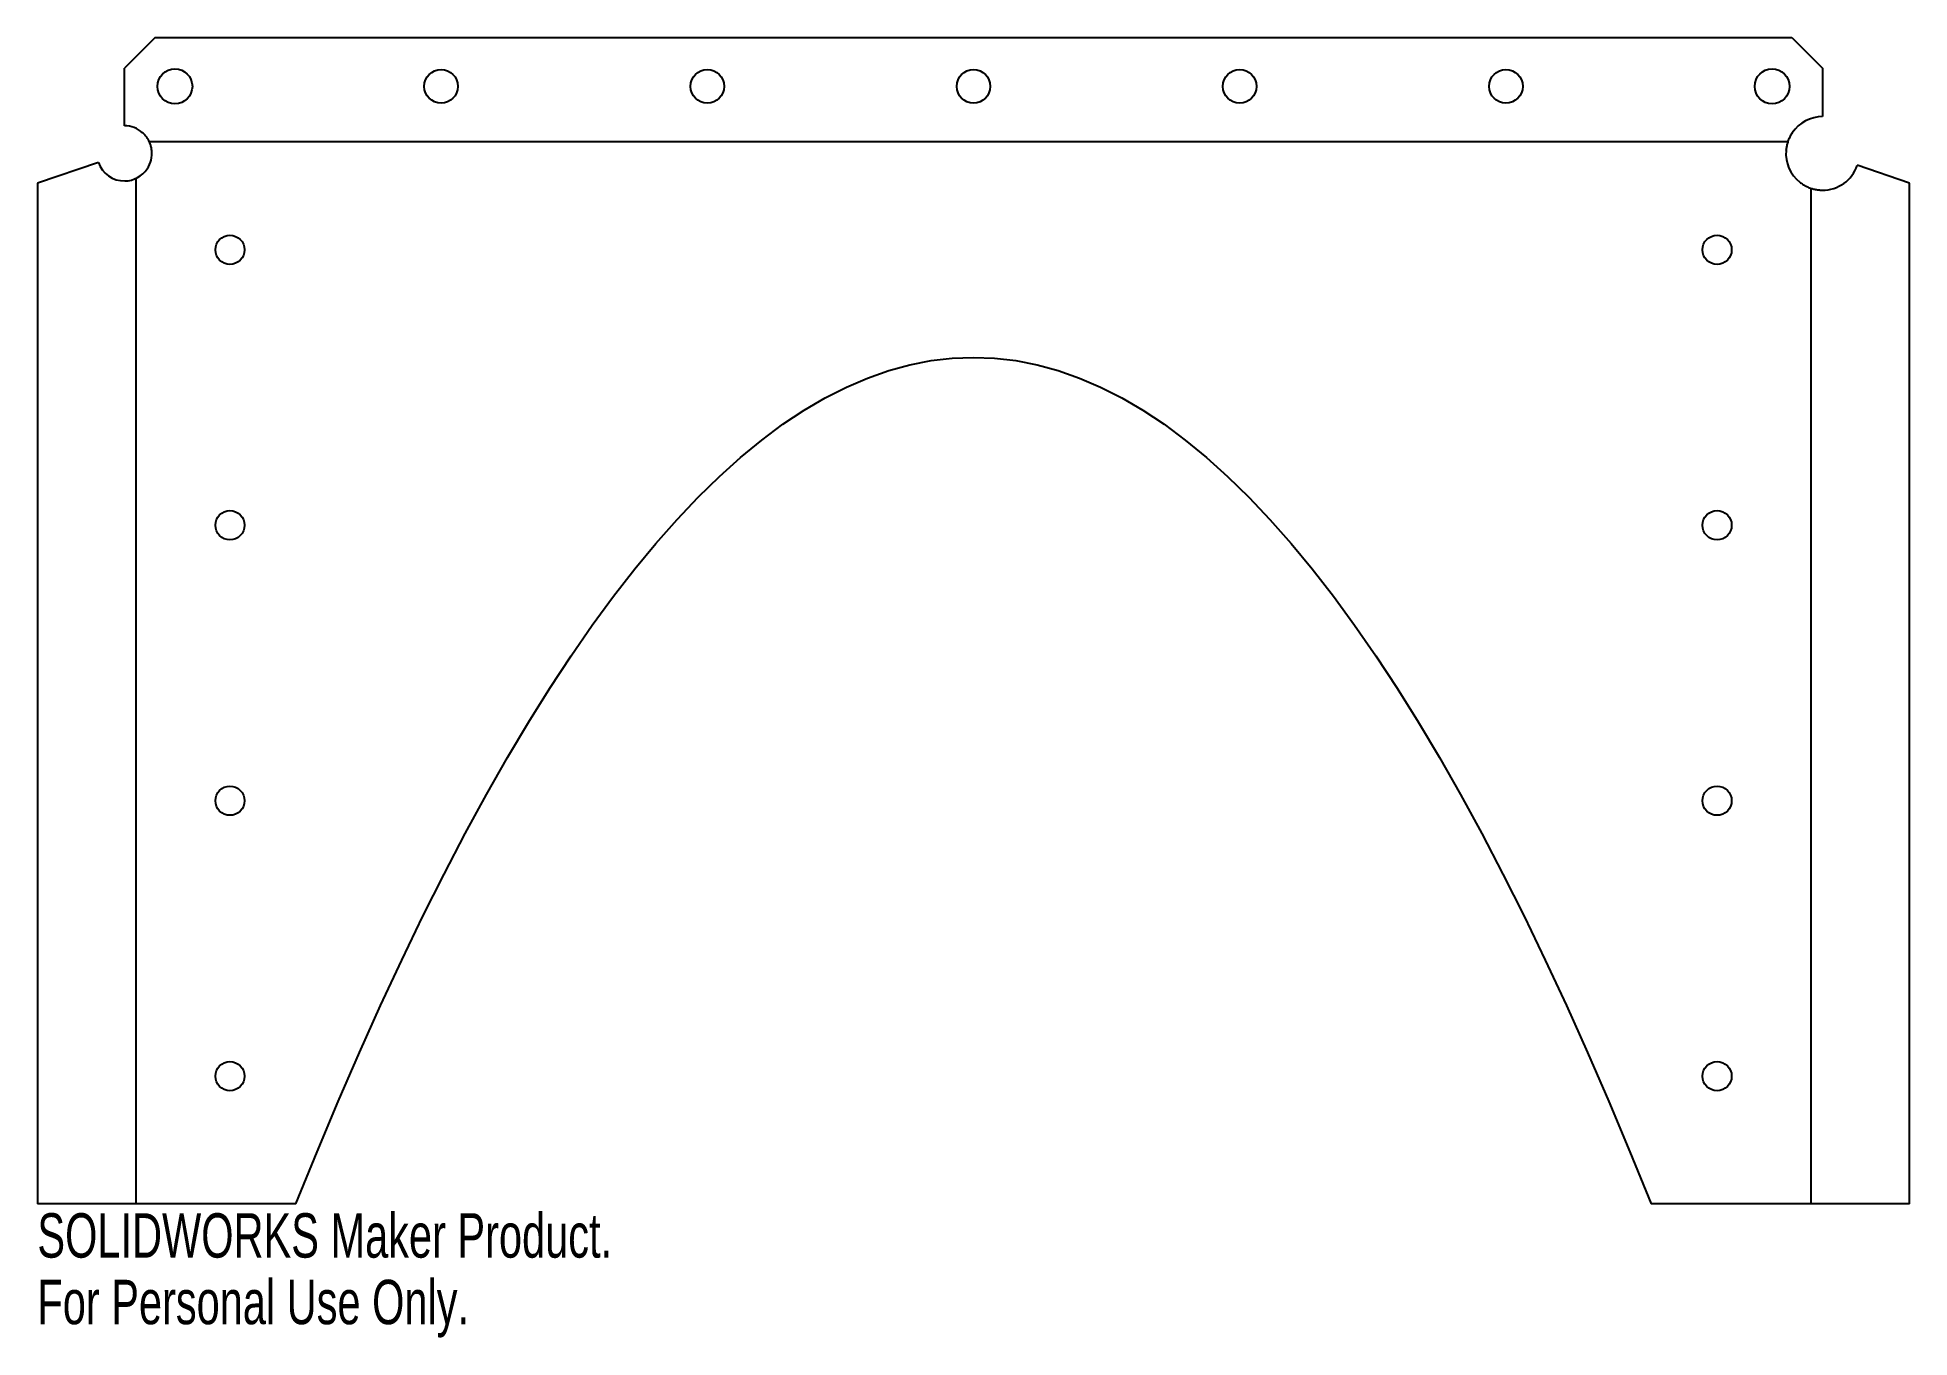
# Model space of a CAD drawing. Header units: millimetres. Extents: x -83 to 121, y -96 to 45.
import ezdxf

# ---------------------------------------------------------------- set-up
doc = ezdxf.new("R2010")
doc.units = ezdxf.units.MM
doc.layers.add('1', color=1, linetype='Continuous')
doc.layers.add('2', color=5, linetype='Continuous')
doc.styles.add('SLDTEXTSTYLE0', font='TXT', dxfattribs={"width": 0.7})

msp = doc.modelspace()

# ---------------------------------------------------------------- linework, layer by layer
for p, q in [((-69.85, 45.17), (-73.19, 41.83)), ((-69.85, 45.17), (108.47, 45.17)), ((108.47, 45.17), (111.81, 41.83)), ((-73.19, 35.54), (-73.19, 41.83)), ((111.81, 41.83), (111.81, 36.54)), ((-76.03, 31.56), (-82.67, 29.28)), ((121.28, 29.28), (115.59, 31.24)), ((-82.67, 29.28), (-82.67, -81.87)), ((121.28, -81.87), (121.28, 29.28)), ((-54.51, -81.87), (-82.67, -81.87)), ((121.28, -81.87), (93.13, -81.87))]:
    msp.add_line(p, q)
for centre, radius in [((-67.69, 39.84), 1.9), ((-38.69, 39.84), 1.83), ((-9.69, 39.84), 1.83), ((19.31, 39.84), 1.83), ((48.31, 39.84), 1.83), ((77.31, 39.84), 1.83), ((106.31, 39.84), 1.9), ((-61.69, 22.04), 1.59), ((100.31, 22.04), 1.59), ((-61.69, -7.96), 1.59), ((100.31, -7.96), 1.59), ((-61.69, -37.96), 1.59), ((100.31, -37.96), 1.59), ((-61.69, -67.96), 1.59), ((100.31, -67.96), 1.59)]:
    msp.add_circle(centre, radius)
for centre, radius, start, end in [((-73.19, 32.54), 3, 48.6831, 90), ((111.81, 32.54), 4, 90, 145.7155), ((-73.19, 32.54), 3, 326.0645, 6.101), ((111.81, 32.54), 4, 175.4281, 231.5194), ((-73.19, 32.54), 3, 199, 270.7064), ((111.81, 32.54), 4, 269.4702, 341)]:
    msp.add_arc(centre, radius, start, end)
for points in [[(-54.51, -81.87), (-5.3, 41.06), (43.91, 41.06), (93.13, -81.87)], [(-73.15, 29.54), (-72.16, 29.56), (-71.27, 30.04), (-70.7, 30.87)]]:
    msp.add_open_spline(points, degree=3)
for points, knots in [([(-70.21, 32.86), (-70.22, 32.92), (-70.23, 33.05), (-70.27, 33.24), (-70.32, 33.42), (-70.38, 33.59), (-70.45, 33.76), (-70.53, 33.93), (-70.61, 34.09), (-70.71, 34.24), (-70.82, 34.39), (-70.94, 34.53), (-71.07, 34.66), (-71.16, 34.75), (-71.21, 34.79)], [0, 0, 0, 0, 0.086905, 0.172131, 0.255966, 0.338711, 0.42068, 0.502194, 0.583583, 0.665175, 0.747297, 0.83027, 0.914405, 1, 1, 1, 1]), ([(108.5, 34.79), (108.47, 34.73), (108.39, 34.62), (108.29, 34.43), (108.19, 34.25), (108.11, 34.06), (108.04, 33.87), (107.97, 33.67), (107.92, 33.47), (107.88, 33.27), (107.84, 33.07), (107.83, 32.93), (107.82, 32.86)], [0, 0, 0, 0, 0.102105, 0.203062, 0.30312, 0.402531, 0.501554, 0.600451, 0.699484, 0.798915, 0.899003, 1, 1, 1, 1]), ([(109.32, 29.41), (109.38, 29.37), (109.49, 29.28), (109.66, 29.17), (109.83, 29.06), (110.01, 28.96), (110.19, 28.88), (110.38, 28.8), (110.57, 28.73), (110.76, 28.68), (110.95, 28.63), (111.15, 28.59), (111.36, 28.56), (111.56, 28.55), (111.7, 28.54), (111.77, 28.54)], [0, 0, 0, 0, 0.07899, 0.156926, 0.233991, 0.310377, 0.386277, 0.461892, 0.537422, 0.613071, 0.689038, 0.765522, 0.842719, 0.920817, 1, 1, 1, 1])]:
    msp.add_open_spline(points, degree=3, knots=knots)
at = {"layer": '1'}
for p, q in [((-71.93, 29.82), (-71.93, -81.87)), ((110.55, -81.87), (110.55, 28.74))]:
    msp.add_line(p, q, dxfattribs=at)
at = {"layer": '2'}
msp.add_line((-70.48, 33.83), (108.02, 33.83), dxfattribs=at)

# ---------------------------------------------------------------- texts
at = {"color": 7, "linetype": 'Continuous', "char_height": 4.8336, "attachment_point": 1, "style": 'SLDTEXTSTYLE0'}
for s, insert in [('SOLIDWORKS Maker Product.', (-82.67, -82.89)), ('For Personal Use Only.', (-82.67, -90.14))]:
    msp.add_mtext(s, dxfattribs=dict(at, insert=insert))

doc.saveas('drawing.dxf')
